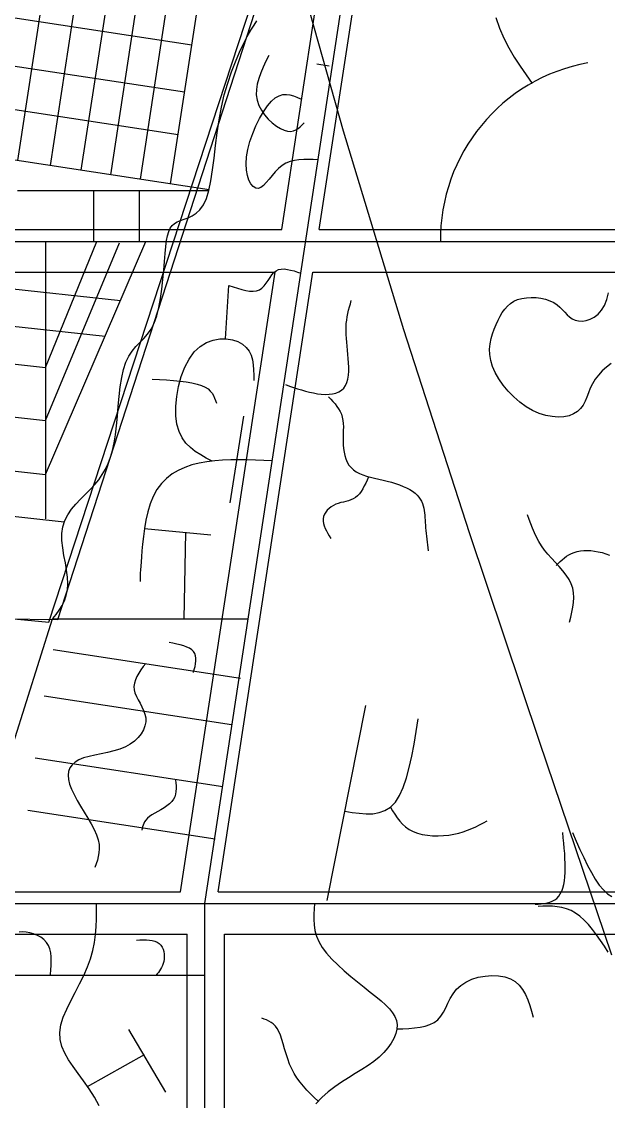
# Model space of a CAD drawing. Extents: x -15732 to 10897, y -24868 to 16165.
# Drawn here: x 6236 to 7978, y -11160 to -7955 of the extents above; entities that cross this region are included whole.
import ezdxf

# ---------------------------------------------------------------- set-up
doc = ezdxf.new("R2010")
doc.units = 0
doc.header["$MEASUREMENT"] = 0
for name, color, linetype in [('HIGHWAY', 7, 'CONTINUOUS'), ('STREETS-SPRAWL', 7, 'CONTINUOUS'), ('STREETS-SPRAWL-12M', 7, 'CONTINUOUS'), ('STREETS-SPRAWL-20M', 7, 'CONTINUOUS'), ('SUBURBS', 7, 'CONTINUOUS')]:
    doc.layers.add(name, color=color, linetype=linetype)

msp = doc.modelspace()

# ---------------------------------------------------------------- linework, layer by layer
at = {"layer": 'HIGHWAY', "color": 250, "linetype": 'CONTINUOUS'}
for p, q in [((7027.9, -7700.8), (7190.6, -8279)), ((7190.6, -8279), (7370.2, -8868.5)), ((7370.2, -8868.5), (7565.2, -9471.6)), ((7565.2, -9471.6), (7773.1, -10090.1)), ((7773.1, -10090.1), (7987.7, -10724.7)), ((7844.1, -10377.3), (7842.5, -10361.5)), ((7845.7, -10393), (7844.1, -10377.3)), ((7871.3, -10361.5), (7882.4, -10386.9)), ((7847.1, -10408.5), (7845.7, -10393)), ((7848.4, -10423.8), (7847.1, -10408.5)), ((7882.4, -10386.9), (7893.5, -10412)), ((7893.5, -10412), (7904.8, -10436.2)), ((7849.3, -10438.7), (7848.4, -10423.8)), ((7849.9, -10453.2), (7849.3, -10438.7)), ((7904.8, -10436.2), (7916.1, -10459.3)), ((7850.1, -10467.2), (7849.9, -10453.2)), ((7849.9, -10480.5), (7850.1, -10467.2)), ((7916.1, -10459.3), (7927.6, -10480.8)), ((7845.6, -10516.2), (7847.6, -10505.1)), ((7847.6, -10505.1), (7849, -10493.2)), ((7849, -10493.2), (7849.9, -10480.5)), ((7927.6, -10480.8), (7939.3, -10500.4)), ((7939.3, -10500.4), (7951.2, -10517.5)), ((7830.6, -10551.1), (7835.4, -10543.9)), ((7835.4, -10543.9), (7839.5, -10535.7)), ((7839.5, -10535.7), (7842.9, -10526.5)), ((7842.9, -10526.5), (7845.6, -10516.2)), ((7951.2, -10517.5), (7963.4, -10532)), ((7963.4, -10532), (7975.9, -10543.3)), ((7975.9, -10543.3), (7988.7, -10552)), ((7760.4, -10574.5), (7769.5, -10573.9)), ((7769.5, -10573.9), (7778.5, -10573.2)), ((7778.5, -10573.2), (7787.4, -10572.1)), ((7787.4, -10572.1), (7795.9, -10570.6)), ((7795.9, -10570.6), (7804, -10568.5)), ((7804, -10568.5), (7811.7, -10565.7)), ((7811.7, -10565.7), (7818.7, -10561.9)), ((7818.7, -10561.9), (7825.1, -10557.1)), ((7825.1, -10557.1), (7830.6, -10551.1)), ((7783.6, -10580.6), (7769.2, -10581.1)), ((7798, -10580.4), (7783.6, -10580.6)), ((7812.3, -10580.7), (7798, -10580.4)), ((7826.5, -10581.9), (7812.3, -10580.7)), ((7840.4, -10584.2), (7826.5, -10581.9)), ((7854.2, -10588), (7840.4, -10584.2)), ((7867.7, -10593.4), (7854.2, -10588)), ((7880.9, -10600.7), (7867.7, -10593.4)), ((7893.8, -10610.3), (7880.9, -10600.7)), ((7906.4, -10621.8), (7893.8, -10610.3)), ((7918.7, -10635), (7906.4, -10621.8)), ((7930.8, -10649.6), (7918.7, -10635)), ((7942.7, -10665.3), (7930.8, -10649.6)), ((7954.5, -10681.9), (7942.7, -10665.3)), ((7966.2, -10699.1), (7954.5, -10681.9)), ((7977.8, -10716.5), (7966.2, -10699.1))]:
    msp.add_line(p, q, dxfattribs=at)
at = {"layer": 'STREETS-SPRAWL', "color": 7, "linetype": 'CONTINUOUS'}
for p, q in [((7008.5, -8571.8), (7384.1, -6116.1)), ((7119.9, -8571.8), (7495.5, -6116.1)), ((5083.8, -8571.8), (7008.5, -8571.8)), ((7119.9, -8571.8), (8053, -8571.8)), ((5069.9, -8698.2), (6989.2, -8698.2)), ((6707.9, -10537.5), (6989.2, -8698.2)), ((6819.3, -10537.5), (7100.6, -8698.2)), ((7100.6, -8698.2), (8053, -8698.2)), ((4867.8, -10537.5), (6707.9, -10537.5)), ((6819.3, -10537.5), (8053, -10537.5)), ((4240, -10663.8), (6728.2, -10663.8)), ((6728.2, -13755.1), (6728.2, -10663.8)), ((6838.3, -10663.8), (8053, -10663.8)), ((6838.3, -11881.9), (6838.3, -10663.8))]:
    msp.add_line(p, q, dxfattribs=at)
at = {"layer": 'STREETS-SPRAWL-12M', "color": 253, "linetype": 'CONTINUOUS'}
for p, q in [((6225.4, -8367.3), (6557.8, -6186)), ((6321.8, -8382), (6628.6, -6368.3)), ((6412.6, -8395.8), (6663.6, -6777.9)), ((6501.4, -8409.4), (6722.8, -6956.4)), ((6589.3, -8422.8), (6787.5, -7121.8)), ((6678.6, -8436.4), (6833.1, -7422.7)), ((6741.4, -8024.7), (5095.2, -7773.9)), ((6720, -8164.7), (5127.2, -7922)), ((7643.7, -7942.4), (7654.8, -7974.2)), ((6917, -7980.3), (6926.5, -7965.2)), ((6926.5, -7965.2), (6934.6, -7952.9)), ((7654.8, -7974.2), (7668, -8004.3)), ((6894.8, -8020.9), (6906.3, -7998.9)), ((6906.3, -7998.9), (6917, -7980.3)), ((7668, -8004.3), (7682.8, -8032.9)), ((6882.8, -8046), (6894.8, -8020.9)), ((7682.8, -8032.9), (7698.9, -8060.3)), ((6859.1, -8104.4), (6870.8, -8073.9)), ((6870.8, -8073.9), (6882.8, -8046)), ((6961.4, -8072.8), (6953.6, -8089.8)), ((6969.7, -8055.7), (6961.4, -8072.8)), ((7698.9, -8060.3), (7716, -8086.8)), ((6848, -8137.2), (6859.1, -8104.4)), ((6946.4, -8106.7), (6940.4, -8123.5)), ((6953.6, -8089.8), (6946.4, -8106.7)), ((7149.2, -8086.9), (7112.2, -8081.2)), ((7716, -8086.8), (7733.8, -8112.7)), ((6700.9, -8290.6), (5538.4, -8113.5)), ((6838, -8172), (6848, -8137.2)), ((6935.9, -8140.1), (6933.3, -8156.4)), ((6940.4, -8123.5), (6935.9, -8140.1)), ((7733.8, -8112.7), (7751.9, -8138.3)), ((6829.4, -8208.5), (6838, -8172)), ((6933.3, -8156.4), (6933, -8172.5)), ((6933, -8172.5), (6935.3, -8188.2)), ((7000.6, -8174.9), (7011.5, -8171.7)), ((7011.5, -8171.7), (7022.3, -8171.1)), ((7022.3, -8171.1), (7032.8, -8172.5)), ((6935.3, -8188.2), (6940.4, -8203.5)), ((6940.4, -8203.5), (6948, -8218.2)), ((6965.9, -8205), (6977.7, -8191.2)), ((6977.7, -8191.2), (6989.3, -8181.2)), ((6989.3, -8181.2), (7000.6, -8174.9)), ((7032.8, -8172.5), (7043.2, -8175.5)), ((7043.2, -8175.5), (7053.5, -8179.6)), ((7053.5, -8179.6), (7063.8, -8184.1)), ((6792.9, -8453.8), (5320.5, -8229.4)), ((6822.4, -8246.3), (6829.4, -8208.5)), ((6942.5, -8242.2), (6954, -8222.3)), ((6948, -8218.2), (6957.6, -8231.9)), ((6954, -8222.3), (6965.9, -8205)), ((6957.6, -8231.9), (6968.5, -8244.5)), ((6816.7, -8284.7), (6822.4, -8246.3)), ((6922.2, -8287.2), (6931.8, -8264.1)), ((6931.8, -8264.1), (6942.5, -8242.2)), ((6968.5, -8244.5), (6980.4, -8255.6)), ((6980.4, -8255.6), (6992.5, -8265)), ((6992.5, -8265), (7004.5, -8272.4)), ((7057, -8272.3), (7063.2, -8267.2)), ((7063.2, -8267.2), (7069, -8261.4)), ((7069, -8261.4), (7074.8, -8255.3)), ((6812, -8322.9), (6816.7, -8284.7)), ((6914.1, -8310.7), (6922.2, -8287.2)), ((7004.5, -8272.4), (7015.8, -8277.5)), ((7015.8, -8277.5), (7025.9, -8280.2)), ((7025.9, -8280.2), (7034.9, -8280.8)), ((7034.9, -8280.8), (7043, -8279.4)), ((7043, -8279.4), (7050.3, -8276.5)), ((7050.3, -8276.5), (7057, -8272.3)), ((6807.6, -8359.9), (6812, -8322.9)), ((6907.9, -8334), (6914.1, -8310.7)), ((6803.2, -8395), (6807.6, -8359.9)), ((6902.7, -8376.9), (6904, -8356.2)), ((6904, -8356.2), (6907.9, -8334)), ((7073.6, -8364.1), (7059.7, -8365)), ((7087.8, -8364), (7073.6, -8364.1)), ((7102.2, -8364.5), (7087.8, -8364)), ((7116.8, -8365.2), (7102.2, -8364.5)), ((6798.3, -8427.2), (6803.2, -8395)), ((6903.6, -8395.4), (6902.7, -8376.9)), ((6906.5, -8411.8), (6903.6, -8395.4)), ((6998.8, -8390.9), (6988.9, -8401.1)), ((7009.5, -8382), (6998.8, -8390.9)), ((7021, -8375.2), (7009.5, -8382)), ((7033.3, -8370.2), (7021, -8375.2)), ((7046.2, -8366.9), (7033.3, -8370.2)), ((7059.7, -8365), (7046.2, -8366.9)), ((6792.4, -8455.8), (6798.3, -8427.2)), ((6911, -8425.5), (6906.5, -8411.8)), ((6916.9, -8436.5), (6911, -8425.5)), ((6970.9, -8422.8), (6962.6, -8432.7)), ((6979.6, -8412), (6970.9, -8422.8)), ((6988.9, -8401.1), (6979.6, -8412)), ((6223.6, -8456.4), (6790.9, -8456.4)), ((6450.2, -8607.1), (6450.2, -8456.4)), ((6586.3, -8607.1), (6586.3, -8456.4)), ((6785.1, -8479.9), (6792.4, -8455.8)), ((6923.7, -8444.4), (6916.9, -8436.5)), ((6931.2, -8448.9), (6923.7, -8444.4)), ((6938.9, -8449.8), (6931.2, -8448.9)), ((6946.7, -8447), (6938.9, -8449.8)), ((6954.5, -8441.1), (6946.7, -8447)), ((6962.6, -8432.7), (6954.5, -8441.1)), ((6776.1, -8498.8), (6785.1, -8479.9)), ((6742.4, -8531.5), (6754.3, -8523.8)), ((6754.3, -8523.8), (6765.7, -8513.2)), ((6765.7, -8513.2), (6776.1, -8498.8)), ((6683.1, -8560.2), (6689.8, -8553.8)), ((6689.8, -8553.8), (6698, -8548.9)), ((6698, -8548.9), (6707.7, -8544.9)), ((6707.7, -8544.9), (6718.6, -8541.2)), ((6718.6, -8541.2), (6730.3, -8537)), ((6730.3, -8537), (6742.4, -8531.5)), ((6669.7, -8590.3), (6673.2, -8578.1)), ((6673.2, -8578.1), (6677.6, -8568.2)), ((6677.6, -8568.2), (6683.1, -8560.2)), ((4885.4, -8603.9), (6529.8, -8782.4)), ((6307.3, -8607.1), (6307.3, -9431.1)), ((6307.3, -8981.3), (6459.2, -8607.1)), ((6307.3, -9299), (6605.1, -8607.5)), ((6307.3, -9139), (6526.4, -8611.3)), ((6664.4, -8622.4), (6666.8, -8604.9)), ((6666.8, -8604.9), (6669.7, -8590.3)), ((6660.3, -8666.7), (6662.3, -8643)), ((6662.3, -8643), (6664.4, -8622.4)), ((6658.1, -8692.8), (6660.3, -8666.7)), ((6655.6, -8720.5), (6658.1, -8692.8)), ((6968.2, -8723), (6973.7, -8714.7)), ((6973.7, -8714.7), (6979.3, -8706.8)), ((6979.3, -8706.8), (6985.2, -8699.9)), ((6985.2, -8699.9), (6991.8, -8694.6)), ((6991.8, -8694.6), (6999.1, -8691.1)), ((6999.1, -8691.1), (7007.2, -8689.3)), ((7007.2, -8689.3), (7015.9, -8689.1)), ((7015.9, -8689.1), (7025.2, -8690.2)), ((7025.2, -8690.2), (7034.9, -8692.2)), ((7034.9, -8692.2), (7044.9, -8695)), ((7044.9, -8695), (7055.1, -8698.3)), ((7055.1, -8698.3), (7065.5, -8701.9)), ((4923.6, -8718.8), (6484.2, -8888.2)), ((6648.6, -8776.8), (6652.5, -8748.8)), ((6652.5, -8748.8), (6655.6, -8720.5)), ((6841.1, -8896.5), (6851.6, -8738)), ((6851.6, -8738), (6864.5, -8742.4)), ((6864.5, -8742.4), (6877.2, -8746.5)), ((6877.2, -8746.5), (6889.6, -8750)), ((6942.2, -8750.7), (6949.8, -8745.7)), ((6949.8, -8745.7), (6956.5, -8739)), ((6956.5, -8739), (6962.6, -8731.3)), ((6962.6, -8731.3), (6968.2, -8723)), ((6643.6, -8803.6), (6648.6, -8776.8)), ((6889.6, -8750), (6901.6, -8752.8)), ((6901.6, -8752.8), (6913, -8754.5)), ((6913, -8754.5), (6923.6, -8754.9)), ((6923.6, -8754.9), (6933.4, -8753.7)), ((6933.4, -8753.7), (6942.2, -8750.7)), ((7697.3, -8785.1), (7708.6, -8780)), ((7708.6, -8780), (7721.2, -8776.4)), ((7721.2, -8776.4), (7734.8, -8774.3)), ((7734.8, -8774.3), (7749.1, -8773.5)), ((7749.1, -8773.5), (7763.6, -8774.2)), ((7763.6, -8774.2), (7777.9, -8776.1)), ((7777.9, -8776.1), (7791.7, -8779.2)), ((7791.7, -8779.2), (7804.5, -8783.6)), ((7966.3, -8797.4), (7973.2, -8780.1)), ((7973.2, -8780.1), (7978.5, -8760.1)), ((6637.4, -8828.2), (6643.6, -8803.6)), ((7204.8, -8821), (7207.1, -8811.3)), ((7207.1, -8811.3), (7209.5, -8801.6)), ((7209.5, -8801.6), (7212.1, -8792.1)), ((7212.1, -8792.1), (7214.7, -8782.6)), ((7663.1, -8818.5), (7670.3, -8808.4)), ((7670.3, -8808.4), (7678.3, -8799.4)), ((7678.3, -8799.4), (7687.2, -8791.6)), ((7687.2, -8791.6), (7697.3, -8785.1)), ((7804.5, -8783.6), (7815.9, -8789)), ((7815.9, -8789), (7825.8, -8795.5)), ((7825.8, -8795.5), (7834.3, -8802.6)), ((7834.3, -8802.6), (7841.9, -8810.2)), ((7841.9, -8810.2), (7848.9, -8817.7)), ((7947.4, -8823.3), (7957.6, -8811.8)), ((7957.6, -8811.8), (7966.3, -8797.4)), ((6629.8, -8849.8), (6637.4, -8828.2)), ((7200.2, -8851.2), (7201.3, -8841)), ((7201.3, -8841), (7202.9, -8830.9)), ((7202.9, -8830.9), (7204.8, -8821)), ((7644.7, -8854), (7650.5, -8841.4)), ((7650.5, -8841.4), (7656.6, -8829.5)), ((7656.6, -8829.5), (7663.1, -8818.5)), ((7848.9, -8817.7), (7855.8, -8824.9)), ((7855.8, -8824.9), (7862.9, -8831.4)), ((7862.9, -8831.4), (7870.7, -8836.9)), ((7870.7, -8836.9), (7879.5, -8841)), ((7879.5, -8841), (7889.6, -8843.3)), ((7889.6, -8843.3), (7900.8, -8843.8)), ((7900.8, -8843.8), (7912.5, -8842.2)), ((7912.5, -8842.2), (7924.5, -8838.3)), ((7924.5, -8838.3), (7936.3, -8832.1)), ((7936.3, -8832.1), (7947.4, -8823.3)), ((6610, -8882.7), (6620.5, -8867.8)), ((6620.5, -8867.8), (6629.8, -8849.8)), ((7199.4, -8872.5), (7199.5, -8861.7)), ((7199.7, -8883.6), (7199.4, -8872.5)), ((7199.5, -8861.7), (7200.2, -8851.2)), ((7634.2, -8881.2), (7639.2, -8867.3)), ((7639.2, -8867.3), (7644.7, -8854)), ((5592.4, -8903.7), (6307.3, -8981.3)), ((6575.5, -8919.6), (6587.1, -8907.7)), ((6587.1, -8907.7), (6598.8, -8895.7)), ((6598.8, -8895.7), (6610, -8882.7)), ((6766.1, -8919.4), (6784.9, -8907.8)), ((6784.9, -8907.8), (6804.6, -8900.4)), ((6804.6, -8900.4), (6824.4, -8896.8)), ((6824.4, -8896.8), (6843.7, -8896.6)), ((6843.7, -8896.6), (6862, -8899.4)), ((6862, -8899.4), (6878.4, -8904.8)), ((6878.4, -8904.8), (6892.3, -8912.4)), ((7200.5, -8895), (7199.7, -8883.6)), ((7201.5, -8906.5), (7200.5, -8895)), ((7202.6, -8918.4), (7201.5, -8906.5)), ((7627.1, -8910.9), (7630, -8895.7)), ((7630, -8895.7), (7634.2, -8881.2)), ((6554.4, -8947.5), (6564.5, -8932.6)), ((6564.5, -8932.6), (6575.5, -8919.6)), ((6733.6, -8956.3), (6748.8, -8935.5)), ((6748.8, -8935.5), (6766.1, -8919.4)), ((6892.3, -8912.4), (6903.3, -8921.8)), ((6903.3, -8921.8), (6911.6, -8932.9)), ((6911.6, -8932.9), (6917.5, -8945.3)), ((7203.9, -8930.4), (7202.6, -8918.4)), ((7205, -8942.7), (7203.9, -8930.4)), ((7625.7, -8926.7), (7627.1, -8910.9)), ((7626.2, -8943.2), (7625.7, -8926.7)), ((6538.9, -8987), (6545.8, -8965.4)), ((6545.8, -8965.4), (6554.4, -8947.5)), ((6720.7, -8980.9), (6733.6, -8956.3)), ((6917.5, -8945.3), (6921.5, -8958.8)), ((6921.5, -8958.8), (6923.9, -8973.3)), ((6923.9, -8973.3), (6925.1, -8988.4)), ((7206.1, -8955.1), (7205, -8942.7)), ((7206.9, -8967.8), (7206.1, -8955.1)), ((7207.3, -8980.3), (7206.9, -8967.8)), ((7628.9, -8960.4), (7626.2, -8943.2)), ((7634.3, -8978.2), (7628.9, -8960.4)), ((7986.1, -8969.6), (7972.6, -8980.3)), ((5051.9, -9002.7), (6307.3, -9139)), ((6533.5, -9011.7), (6538.9, -8987)), ((6710.1, -9008.4), (6720.7, -8980.9)), ((6925.1, -8988.4), (6925.6, -9004)), ((6925.6, -9004), (6925.6, -9019.9)), ((7204.7, -9015.7), (7206.4, -9004.6)), ((7206.4, -9004.6), (7207.2, -8992.7)), ((7207.2, -8992.7), (7207.3, -8980.3)), ((7642.4, -8996.7), (7634.3, -8978.2)), ((7653.2, -9015.4), (7642.4, -8996.7)), ((7948.5, -9003.8), (7938.7, -9016.5)), ((7959.9, -8991.8), (7948.5, -9003.8)), ((7972.6, -8980.3), (7959.9, -8991.8)), ((6529.3, -9038.8), (6533.5, -9011.7)), ((6623.7, -9015.8), (6645.2, -9017.2)), ((6645.2, -9017.2), (6666.3, -9018.6)), ((6666.3, -9018.6), (6686.9, -9020.2)), ((6686.9, -9020.2), (6706.6, -9022.2)), ((6696.7, -9067.4), (6702.1, -9037.6)), ((6702.1, -9037.6), (6710.1, -9008.4)), ((6706.6, -9022.2), (6725, -9024.5)), ((6725, -9024.5), (6742, -9027.3)), ((6742, -9027.3), (6757.2, -9030.7)), ((6757.2, -9030.7), (6770.2, -9034.8)), ((6770.2, -9034.8), (6781, -9039.7)), ((7019.8, -9032.3), (7031.6, -9036.5)), ((7031.6, -9036.5), (7043.4, -9040.6)), ((7192.9, -9042.9), (7198.1, -9035.2)), ((7198.1, -9035.2), (7202, -9026)), ((7202, -9026), (7204.7, -9015.7)), ((7666.2, -9033.9), (7653.2, -9015.4)), ((7681.1, -9051.8), (7666.2, -9033.9)), ((7930.8, -9029.7), (7924.5, -9043.1)), ((7938.7, -9016.5), (7930.8, -9029.7)), ((6523.2, -9096.7), (6526, -9067.4)), ((6526, -9067.4), (6529.3, -9038.8)), ((6694.1, -9096.7), (6696.7, -9067.4)), ((6781, -9039.7), (6789.7, -9045.2)), ((6789.7, -9045.2), (6796.5, -9051.3)), ((6796.5, -9051.3), (6801.9, -9057.9)), ((6801.9, -9057.9), (6806.1, -9064.9)), ((6806.1, -9064.9), (6809.3, -9072.2)), ((7043.4, -9040.6), (7055.2, -9044.5)), ((7055.2, -9044.5), (7067, -9048.2)), ((7067, -9048.2), (7078.8, -9051.6)), ((7078.8, -9051.6), (7090.6, -9054.6)), ((7090.6, -9054.6), (7102.4, -9057.2)), ((7102.4, -9057.2), (7114.2, -9059.2)), ((7114.2, -9059.2), (7126, -9060.6)), ((7126, -9060.6), (7137.6, -9061.2)), ((7137.6, -9061.2), (7148.8, -9061)), ((7147.7, -9068.8), (7154.2, -9075.7)), ((7148.8, -9061), (7159.5, -9059.8)), ((7159.5, -9059.8), (7169.4, -9057.5)), ((7169.4, -9057.5), (7178.4, -9054)), ((7178.4, -9054), (7186.3, -9049.2)), ((7186.3, -9049.2), (7192.9, -9042.9)), ((7697.7, -9068.7), (7681.1, -9051.8)), ((7715.4, -9084.2), (7697.7, -9068.7)), ((7914.1, -9069.4), (7908.9, -9081.8)), ((7919.1, -9056.4), (7914.1, -9069.4)), ((7924.5, -9043.1), (7919.1, -9056.4)), ((6520.6, -9126), (6523.2, -9096.7)), ((6694.3, -9124.5), (6694.1, -9096.7)), ((6809.3, -9072.2), (6812, -9079.7)), ((6812, -9079.7), (6814.4, -9087.3)), ((7154.2, -9075.7), (7160.5, -9082.6)), ((7160.5, -9082.6), (7166.6, -9089.7)), ((7166.6, -9089.7), (7172.2, -9096.9)), ((7172.2, -9096.9), (7177.4, -9104.5)), ((7734.1, -9097.8), (7715.4, -9084.2)), ((7753.3, -9109.1), (7734.1, -9097.8)), ((7903, -9093.2), (7895.7, -9103.5)), ((7908.9, -9081.8), (7903, -9093.2)), ((6517.8, -9154.3), (6520.6, -9126)), ((6697.5, -9149.7), (6694.3, -9124.5)), ((6895, -9125.9), (6854.1, -9383.6)), ((7177.4, -9104.5), (7181.8, -9112.3)), ((7181.8, -9112.3), (7185.5, -9120.5)), ((7185.5, -9120.5), (7188.3, -9129.2)), ((7188.3, -9129.2), (7190.1, -9138.4)), ((7772.7, -9117.8), (7753.3, -9109.1)), ((7792, -9123.8), (7772.7, -9117.8)), ((7810.8, -9127.4), (7792, -9123.8)), ((7828.9, -9128.7), (7810.8, -9127.4)), ((7845.8, -9127.6), (7828.9, -9128.7)), ((7861.3, -9124.5), (7845.8, -9127.6)), ((7874.9, -9119.3), (7861.3, -9124.5)), ((7886.5, -9112.3), (7874.9, -9119.3)), ((7895.7, -9103.5), (7886.5, -9112.3)), ((6514.6, -9181), (6517.8, -9154.3)), ((6703.8, -9171.5), (6697.5, -9149.7)), ((7190.1, -9138.4), (7191.1, -9148.1)), ((7191.1, -9148.1), (7191.4, -9158.1)), ((7191.4, -9158.1), (7191.3, -9168.4)), ((6510.7, -9205.4), (6514.6, -9181)), ((6712.7, -9190.1), (6703.8, -9171.5)), ((6724, -9205.8), (6712.7, -9190.1)), ((7190.7, -9189.8), (7190.6, -9200.6)), ((7191, -9179), (7190.7, -9189.8)), ((7191.3, -9168.4), (7191, -9179)), ((5558.3, -9217.7), (6307.3, -9299)), ((6500, -9247.7), (6505.8, -9227.5)), ((6505.8, -9227.5), (6510.7, -9205.4)), ((6737.2, -9219.3), (6724, -9205.8)), ((6751.9, -9230.9), (6737.2, -9219.3)), ((7190.6, -9200.6), (7190.9, -9211.5)), ((7190.9, -9211.5), (7191.8, -9222.3)), ((7191.8, -9222.3), (7193.3, -9232.9)), ((6493.1, -9266.3), (6500, -9247.7)), ((6767.9, -9241.2), (6751.9, -9230.9)), ((6786.3, -9261.4), (6763.8, -9265.5)), ((6784.5, -9250.5), (6767.9, -9241.2)), ((6801.6, -9259.4), (6784.5, -9250.5)), ((6809.4, -9258.5), (6786.3, -9261.4)), ((6833, -9256.6), (6809.4, -9258.5)), ((6857, -9255.7), (6833, -9256.6)), ((6881.3, -9255.4), (6857, -9255.7)), ((6905.8, -9255.8), (6881.3, -9255.4)), ((6930.6, -9256.6), (6905.8, -9255.8)), ((6955.5, -9257.7), (6930.6, -9256.6)), ((6980.4, -9258.9), (6955.5, -9257.7)), ((7193.3, -9232.9), (7195.7, -9243.2)), ((7195.7, -9243.2), (7198.9, -9253.1)), ((7198.9, -9253.1), (7202.9, -9262.4)), ((6475.8, -9299.4), (6485, -9283.4)), ((6485, -9283.4), (6493.1, -9266.3)), ((6701.3, -9286.8), (6682.9, -9297.5)), ((6721.1, -9278), (6701.3, -9286.8)), ((6741.9, -9270.9), (6721.1, -9278)), ((6763.8, -9265.5), (6741.9, -9270.9)), ((7202.9, -9262.4), (7208, -9271)), ((7208, -9271), (7214.1, -9278.8)), ((7214.1, -9278.8), (7221.3, -9285.6)), ((7221.3, -9285.6), (7229.7, -9291.3)), ((7229.7, -9291.3), (7239.1, -9296.2)), ((6453.2, -9329.1), (6465.2, -9314.6)), ((6465.2, -9314.6), (6475.8, -9299.4)), ((6651.1, -9325.8), (6638.1, -9343.6)), ((6666.2, -9310.5), (6651.1, -9325.8)), ((6682.9, -9297.5), (6666.2, -9310.5)), ((7239.1, -9296.2), (7249.4, -9300.3)), ((7249.4, -9300.3), (7260.5, -9303.8)), ((7258, -9324.5), (7253.6, -9333.1)), ((7262.3, -9315.5), (7258, -9324.5)), ((7260.5, -9303.8), (7272.1, -9306.9)), ((7266.5, -9306.4), (7262.3, -9315.5)), ((7272.1, -9306.9), (7284.2, -9309.8)), ((7284.2, -9309.8), (7296.6, -9312.6)), ((7296.6, -9312.6), (7309.1, -9315.5)), ((7309.1, -9315.5), (7321.7, -9318.7)), ((7321.7, -9318.7), (7334.1, -9322.2)), ((7334.1, -9322.2), (7346.2, -9325.9)), ((7346.2, -9325.9), (7357.8, -9330)), ((6411.3, -9372), (6425.7, -9357.6)), ((6425.7, -9357.6), (6439.9, -9343.4)), ((6439.9, -9343.4), (6453.2, -9329.1)), ((6638.1, -9343.6), (6627.2, -9364.1)), ((7239, -9356), (7233.4, -9362.2)), ((7244.2, -9349.1), (7239, -9356)), ((7249, -9341.4), (7244.2, -9349.1)), ((7253.6, -9333.1), (7249, -9341.4)), ((7357.8, -9330), (7368.8, -9334.3)), ((7368.8, -9334.3), (7379.2, -9338.9)), ((7379.2, -9338.9), (7388.6, -9343.8)), ((7388.6, -9343.8), (7396.9, -9349)), ((7396.9, -9349), (7404.2, -9354.5)), ((7404.2, -9354.5), (7410.3, -9360.2)), ((6384.4, -9402.1), (6397.3, -9386.8)), ((6397.3, -9386.8), (6411.3, -9372)), ((6618.3, -9386.6), (6611.1, -9410.4)), ((6627.2, -9364.1), (6618.3, -9386.6)), ((7169, -9387.6), (7162, -9391)), ((7176.4, -9384.9), (7169, -9387.6)), ((7183.9, -9382.7), (7176.4, -9384.9)), ((7191.6, -9380.8), (7183.9, -9382.7)), ((7199.2, -9379), (7191.6, -9380.8)), ((7206.7, -9376.9), (7199.2, -9379)), ((7213.9, -9374.4), (7206.7, -9376.9)), ((7220.9, -9371.3), (7213.9, -9374.4)), ((7227.4, -9367.3), (7220.9, -9371.3)), ((7233.4, -9362.2), (7227.4, -9367.3)), ((7410.3, -9360.2), (7415.5, -9366.2)), ((7415.5, -9366.2), (7419.7, -9372.4)), ((7419.7, -9372.4), (7423.2, -9378.7)), ((7423.2, -9378.7), (7426, -9385.3)), ((7426, -9385.3), (7428.2, -9391.9)), ((5935.3, -9393), (6362.7, -9439.4)), ((6364.3, -9435.6), (6373.2, -9418.4)), ((6373.2, -9418.4), (6384.4, -9402.1)), ((6611.1, -9410.4), (6605.5, -9435)), ((7135.5, -9417), (7132.9, -9423.5)), ((7139.2, -9410.8), (7135.5, -9417)), ((7143.8, -9405.1), (7139.2, -9410.8)), ((7149.2, -9399.8), (7143.8, -9405.1)), ((7155.3, -9395.1), (7149.2, -9399.8)), ((7162, -9391), (7155.3, -9395.1)), ((7428.2, -9391.9), (7429.9, -9398.7)), ((7429.9, -9398.7), (7431.3, -9405.7)), ((7431.3, -9405.7), (7432.3, -9412.7)), ((7432.3, -9412.7), (7433.1, -9419.8)), ((7433.1, -9419.8), (7433.7, -9427)), ((7742.9, -9432.4), (7738.2, -9419.2)), ((6355.8, -9474.2), (6358.4, -9454.2)), ((6358.4, -9454.2), (6364.3, -9435.6)), ((6605.5, -9435), (6601.1, -9459.4)), ((7131.5, -9430.2), (7131.4, -9437.2)), ((7131.4, -9437.2), (7132.4, -9444.3)), ((7132.9, -9423.5), (7131.5, -9430.2)), ((7132.4, -9444.3), (7134.4, -9451.5)), ((7134.4, -9451.5), (7137.3, -9458.9)), ((7433.7, -9427), (7434.2, -9434.4)), ((7434.2, -9434.4), (7434.6, -9442)), ((7434.6, -9442), (7435, -9449.7)), ((7435, -9449.7), (7435.5, -9457.6)), ((7747.7, -9445.6), (7742.9, -9432.4)), ((7752.8, -9458.8), (7747.7, -9445.6)), ((6356.1, -9495.4), (6355.8, -9474.2)), ((6597.8, -9483.2), (6595.3, -9505.5)), ((6601.1, -9459.4), (6597.8, -9483.2)), ((6601, -9459.7), (6798, -9478.1)), ((6718.9, -9727.3), (6723.9, -9471.2)), ((7137.3, -9458.9), (7140.9, -9466.4)), ((7140.9, -9466.4), (7144.9, -9473.9)), ((7144.9, -9473.9), (7149.3, -9481.5)), ((7149.3, -9481.5), (7153.8, -9489.1)), ((7435.5, -9457.6), (7436.2, -9465.7)), ((7436.2, -9465.7), (7436.9, -9474)), ((7436.9, -9474), (7437.8, -9482.4)), ((7437.8, -9482.4), (7438.8, -9490.9)), ((7758.3, -9471.9), (7752.8, -9458.8)), ((7764.5, -9484.9), (7758.3, -9471.9)), ((7771.5, -9497.8), (7764.5, -9484.9)), ((6358.4, -9517.2), (6356.1, -9495.4)), ((6362, -9539.4), (6358.4, -9517.2)), ((6595.3, -9505.5), (6593.4, -9525.7)), ((7438.8, -9490.9), (7439.8, -9499.5)), ((7439.8, -9499.5), (7440.9, -9508.2)), ((7440.9, -9508.2), (7442, -9516.9)), ((7442, -9516.9), (7443.1, -9525.6)), ((7779.5, -9510.6), (7771.5, -9497.8)), ((7788.5, -9523.2), (7779.5, -9510.6)), ((6366.1, -9561.5), (6362, -9539.4)), ((6591.9, -9543.2), (6590.7, -9558.2)), ((6593.4, -9525.7), (6591.9, -9543.2)), ((7798.7, -9535.6), (7788.5, -9523.2)), ((7809.7, -9547.9), (7798.7, -9535.6)), ((7821.1, -9560.2), (7809.7, -9547.9)), ((7841.1, -9552), (7847.4, -9546.8)), ((7847.4, -9546.8), (7854, -9541.9)), ((7854, -9541.9), (7861.1, -9537.5)), ((7861.1, -9537.5), (7868.6, -9533.7)), ((7868.6, -9533.7), (7876.8, -9530.5)), ((7876.8, -9530.5), (7885.6, -9527.9)), ((7885.6, -9527.9), (7895, -9526.1)), ((7895, -9526.1), (7905, -9525.1)), ((7905, -9525.1), (7915.3, -9524.7)), ((7915.3, -9524.7), (7926, -9525.1)), ((7926, -9525.1), (7937, -9526.3)), ((7937, -9526.3), (7948.1, -9528.2)), ((7948.1, -9528.2), (7959.3, -9530.8)), ((7959.3, -9530.8), (7970.5, -9534.2)), ((7970.5, -9534.2), (7981.7, -9538.1)), ((6370, -9583.2), (6366.1, -9561.5)), ((6589.1, -9582.3), (6588.6, -9592)), ((6589.8, -9571.2), (6589.1, -9582.3)), ((6590.7, -9558.2), (6589.8, -9571.2)), ((7832.4, -9572.5), (7821.1, -9560.2)), ((7823.4, -9568.8), (7829.2, -9563.1)), ((7829.2, -9563.1), (7835.1, -9557.4)), ((7843.2, -9584.9), (7832.4, -9572.5)), ((7835.1, -9557.4), (7841.1, -9552)), ((6372.8, -9604), (6370, -9583.2)), ((6373.9, -9623.6), (6372.8, -9604)), ((6588, -9608.7), (6587.8, -9616.3)), ((6588.3, -9600.7), (6588, -9608.7)), ((6588.6, -9592), (6588.3, -9600.7)), ((7853, -9597.5), (7843.2, -9584.9)), ((7861.4, -9610.3), (7853, -9597.5)), ((7868, -9623.3), (7861.4, -9610.3)), ((6369, -9658.2), (6372.6, -9641.6)), ((6372.6, -9641.6), (6373.9, -9623.6)), ((7872.3, -9636.7), (7868, -9623.3)), ((7874.7, -9650.5), (7872.3, -9636.7)), ((6356.3, -9687.9), (6363.5, -9673.6)), ((6363.5, -9673.6), (6369, -9658.2)), ((7872.5, -9693.1), (7874.5, -9678.7)), ((7874.5, -9678.7), (7875.3, -9664.5)), ((7875.3, -9664.5), (7874.7, -9650.5)), ((6338.6, -9714.2), (6347.9, -9701.4)), ((6347.9, -9701.4), (6356.3, -9687.9)), ((7866.3, -9722.3), (7869.7, -9707.6)), ((7869.7, -9707.6), (7872.5, -9693.1)), ((6328.2, -9727.2), (6328.6, -9726.7)), ((6328.6, -9726.7), (6338.6, -9714.2)), ((7862.6, -9736.9), (7866.3, -9722.3)), ((6685.6, -9799.7), (6674.3, -9797.4)), ((6696.7, -9802.2), (6685.6, -9799.7)), ((6707.4, -9804.8), (6696.7, -9802.2)), ((6717.4, -9807.7), (6707.4, -9804.8)), ((6886.4, -9904.1), (6329.8, -9819.3)), ((6726.6, -9811.1), (6717.4, -9807.7)), ((6734.7, -9814.9), (6726.6, -9811.1)), ((6741.6, -9819.4), (6734.7, -9814.9)), ((6746.9, -9824.6), (6741.6, -9819.4)), ((6750.6, -9830.6), (6746.9, -9824.6)), ((6752.8, -9837.3), (6750.6, -9830.6)), ((6753.8, -9844.6), (6752.8, -9837.3)), ((6597.4, -9869.4), (6590.5, -9879.1)), ((6604.6, -9859.7), (6597.4, -9869.4)), ((6749, -9878.1), (6751, -9869.3)), ((6751, -9869.3), (6752.6, -9860.7)), ((6752.6, -9860.7), (6753.6, -9852.5)), ((6753.6, -9852.5), (6753.8, -9844.6)), ((6578.7, -9898.6), (6574.2, -9908.4)), ((6584.2, -9888.9), (6578.7, -9898.6)), ((6590.5, -9879.1), (6584.2, -9888.9)), ((6746.7, -9886.9), (6749, -9878.1)), ((6571.2, -9918.1), (6569.7, -9927.9)), ((6569.7, -9927.9), (6570.2, -9937.8)), ((6574.2, -9908.4), (6571.2, -9918.1)), ((6859.8, -10041.7), (6303.2, -9956.9)), ((6570.2, -9937.8), (6572.7, -9947.6)), ((6572.7, -9947.6), (6576.9, -9957.6)), ((6576.9, -9957.6), (6582.1, -9967.7)), ((6582.1, -9967.7), (6587.8, -9977.9)), ((6587.8, -9977.9), (6593.5, -9988.4)), ((6593.5, -9988.4), (6598.6, -9999.2)), ((6598.6, -9999.2), (6602.4, -10010.3)), ((7143.2, -10563.2), (7258.4, -9985.2)), ((6602.4, -10010.3), (6604.6, -10021.7)), ((6604.6, -10021.7), (6604.6, -10033.5)), ((7407.4, -10061.9), (7413.4, -10024.2)), ((6597.9, -10057.4), (6591.2, -10069)), ((6602.3, -10045.5), (6597.9, -10057.4)), ((6604.6, -10033.5), (6602.3, -10045.5)), ((7401.3, -10099), (7407.4, -10061.9)), ((6571.8, -10090.4), (6559, -10099.6)), ((6582.5, -10080.1), (6571.8, -10090.4)), ((6591.2, -10069), (6582.5, -10080.1)), ((6491.3, -10123.8), (6472.4, -10127.9)), ((6509.9, -10119.3), (6491.3, -10123.8)), ((6527.8, -10114), (6509.9, -10119.3)), ((6544.3, -10107.5), (6527.8, -10114)), ((6559, -10099.6), (6544.3, -10107.5)), ((7394.6, -10134.8), (7401.3, -10099)), ((6833.2, -10225.9), (6276.6, -10141.1)), ((6394.9, -10152.7), (6386.1, -10160.7)), ((6406.4, -10146), (6394.9, -10152.7)), ((6420.4, -10140.4), (6406.4, -10146)), ((6436.4, -10135.8), (6420.4, -10140.4)), ((6454, -10131.7), (6436.4, -10135.8)), ((6472.4, -10127.9), (6454, -10131.7)), ((7387.2, -10168.6), (7394.6, -10134.8)), ((6375.9, -10180.2), (6374.4, -10191.7)), ((6379.7, -10169.8), (6375.9, -10180.2)), ((6386.1, -10160.7), (6379.7, -10169.8)), ((7378.9, -10199.8), (7387.2, -10168.6)), ((6374.4, -10191.7), (6375.4, -10204.4)), ((6375.4, -10204.4), (6378.6, -10218.3)), ((6378.6, -10218.3), (6384.2, -10233.3)), ((6693.4, -10205.9), (6694.2, -10214.5)), ((6694.2, -10214.5), (6694.8, -10223)), ((6694.8, -10223), (6694.9, -10231.4)), ((7369.3, -10227.9), (7378.9, -10199.8)), ((6384.2, -10233.3), (6391.9, -10249.3)), ((6391.9, -10249.3), (6401.2, -10266.2)), ((6690.9, -10255.5), (6687.3, -10262.9)), ((6693.2, -10247.7), (6690.9, -10255.5)), ((6694.5, -10239.7), (6693.2, -10247.7)), ((6694.9, -10231.4), (6694.5, -10239.7)), ((7345.7, -10271.6), (7358.4, -10252)), ((7358.4, -10252), (7369.3, -10227.9)), ((6401.2, -10266.2), (6411.5, -10283.6)), ((6411.5, -10283.6), (6422.4, -10301.2)), ((6667.8, -10282.6), (6659.1, -10288.5)), ((6675.7, -10276.4), (6667.8, -10282.6)), ((6682.3, -10269.9), (6675.7, -10276.4)), ((6687.3, -10262.9), (6682.3, -10269.9)), ((7315, -10296.4), (7331.2, -10286.3)), ((7331, -10286.4), (7337.5, -10297.1)), ((7331.2, -10286.3), (7345.7, -10271.6)), ((6811, -10381.2), (6254.4, -10296.4)), ((6422.4, -10301.2), (6433.1, -10318.8)), ((6433.1, -10318.8), (6443.2, -10336.1)), ((6609.7, -10319.6), (6605.1, -10324.6)), ((6615.7, -10314.6), (6609.7, -10319.6)), ((6623, -10309.6), (6615.7, -10314.6)), ((6631.4, -10304.6), (6623, -10309.6)), ((6640.5, -10299.4), (6631.4, -10304.6)), ((6649.8, -10294), (6640.5, -10299.4)), ((6659.1, -10288.5), (6649.8, -10294)), ((7196, -10298.6), (7217.2, -10302)), ((7217.2, -10302), (7238.2, -10304.7)), ((7238.2, -10304.7), (7258.7, -10306.2)), ((7258.7, -10306.2), (7278.5, -10305.8)), ((7278.5, -10305.8), (7297.4, -10302.7)), ((7297.4, -10302.7), (7315, -10296.4)), ((7337.5, -10297.1), (7344.1, -10307.7)), ((7344.1, -10307.7), (7351.2, -10317.9)), ((7351.2, -10317.9), (7358.7, -10327.6)), ((6443.2, -10336.1), (6451.9, -10352.8)), ((6594.4, -10349.6), (6593.5, -10354.6)), ((6595.4, -10344.6), (6594.4, -10349.6)), ((6596.8, -10339.6), (6595.4, -10344.6)), ((6598.8, -10334.6), (6596.8, -10339.6)), ((6601.5, -10329.6), (6598.8, -10334.6)), ((6605.1, -10324.6), (6601.5, -10329.6)), ((7358.7, -10327.6), (7367, -10336.7)), ((7367, -10336.7), (7376.3, -10345)), ((7376.3, -10345), (7386.6, -10352.3)), ((7560.1, -10355.1), (7572.4, -10350.1)), ((7572.4, -10350.1), (7584.3, -10344.6)), ((7584.3, -10344.6), (7595.8, -10338.8)), ((7595.8, -10338.8), (7607.1, -10332.8)), ((7607.1, -10332.8), (7618.3, -10326.7)), ((6451.9, -10352.8), (6458.9, -10368.6)), ((6458.9, -10368.6), (6463.6, -10383.3)), ((6463.6, -10383.3), (6466.1, -10397)), ((7386.6, -10352.3), (7398.3, -10358.5)), ((7398.3, -10358.5), (7411.4, -10363.5)), ((7411.4, -10363.5), (7425.6, -10367.2)), ((7425.6, -10367.2), (7440.7, -10369.7)), ((7440.7, -10369.7), (7456.5, -10371.1)), ((7456.5, -10371.1), (7472.5, -10371.5)), ((7472.5, -10371.5), (7488.5, -10370.9)), ((7488.5, -10370.9), (7504.2, -10369.3)), ((7504.2, -10369.3), (7519.4, -10366.9)), ((7519.4, -10366.9), (7533.7, -10363.6)), ((7533.7, -10363.6), (7547.2, -10359.7)), ((7547.2, -10359.7), (7560.1, -10355.1)), ((6466.8, -10409.7), (6466, -10421.8)), ((6466.1, -10397), (6466.8, -10409.7)), ((6461.1, -10444.2), (6457.5, -10454.9)), ((6464, -10433.2), (6461.1, -10444.2)), ((6466, -10421.8), (6464, -10433.2)), ((6457.5, -10454.9), (6453.7, -10465.5)), ((6458.6, -10595.2), (6458.7, -10572.2)), ((7106, -10572.2), (7104.6, -10588)), ((6458.3, -10618.2), (6458.6, -10595.2)), ((7103.7, -10604), (7103.5, -10620)), ((7104.6, -10588), (7103.7, -10604)), ((6457.3, -10641.4), (6458.3, -10618.2)), ((7103.5, -10620), (7104.6, -10636.1)), ((7104.6, -10636.1), (7107.2, -10652.4)), ((6238.7, -10656.5), (6228.9, -10657.1)), ((6249.4, -10657.3), (6238.7, -10656.5)), ((6260.6, -10659.3), (6249.4, -10657.3)), ((6271.9, -10662.5), (6260.6, -10659.3)), ((6283, -10667), (6271.9, -10662.5)), ((6293.3, -10672.7), (6283, -10667)), ((6452.2, -10688.3), (6455.4, -10664.7)), ((6455.4, -10664.7), (6457.3, -10641.4)), ((7107.2, -10652.4), (7111.9, -10668.9)), ((7111.9, -10668.9), (7118.9, -10685.6)), ((6302.5, -10679.6), (6293.3, -10672.7)), ((6310.1, -10687.8), (6302.5, -10679.6)), ((6315.9, -10697), (6310.1, -10687.8)), ((6320, -10707.4), (6315.9, -10697)), ((6447.5, -10712.1), (6452.2, -10688.3)), ((6577.5, -10680.8), (6587.4, -10680.5)), ((6587.4, -10680.5), (6597.1, -10680.4)), ((6597.1, -10680.4), (6606.6, -10680.6)), ((6606.6, -10680.6), (6615.7, -10681.2)), ((6615.7, -10681.2), (6624.2, -10682.4)), ((6624.2, -10682.4), (6632, -10684.3)), ((6632, -10684.3), (6639, -10687.1)), ((6639, -10687.1), (6644.9, -10690.9)), ((6644.9, -10690.9), (6649.8, -10695.8)), ((6649.8, -10695.8), (6653.7, -10701.6)), ((6653.7, -10701.6), (6656.5, -10708.1)), ((7118.9, -10685.6), (7128.8, -10702.6)), ((7128.8, -10702.6), (7141.7, -10719.9)), ((6322.6, -10718.6), (6320, -10707.4)), ((6324, -10730.6), (6322.6, -10718.6)), ((6324.4, -10743.1), (6324, -10730.6)), ((6432.2, -10760.8), (6441, -10736.3)), ((6441, -10736.3), (6447.5, -10712.1)), ((6656.5, -10708.1), (6658.5, -10715.2)), ((6658.5, -10715.2), (6659.6, -10722.6)), ((6659.9, -10730), (6659.4, -10737.3)), ((6659.6, -10722.6), (6659.9, -10730)), ((7141.7, -10719.9), (7157.2, -10737.4)), ((6323.3, -10769.5), (6324.1, -10756.1)), ((6324.1, -10756.1), (6324.4, -10743.1)), ((6421.2, -10785.7), (6432.2, -10760.8)), ((6648.9, -10767.2), (6645.7, -10772)), ((6651.9, -10762), (6648.9, -10767.2)), ((6654.5, -10756.5), (6651.9, -10762)), ((6656.7, -10750.6), (6654.5, -10756.5)), ((6658.4, -10744.2), (6656.7, -10750.6)), ((6659.4, -10737.3), (6658.4, -10744.2)), ((7157.2, -10737.4), (7174.7, -10754.9)), ((7174.7, -10754.9), (7193.6, -10772.1)), ((6167.1, -10785.4), (6780.5, -10785.4)), ((6322.2, -10782.9), (6323.3, -10769.5)), ((6408.6, -10810.9), (6421.2, -10785.7)), ((6638.5, -10781.2), (6634.8, -10785.6)), ((6642.2, -10776.7), (6638.5, -10781.2)), ((6645.7, -10772), (6642.2, -10776.7)), ((7193.6, -10772.1), (7213.3, -10788.9)), ((7213.3, -10788.9), (7233.2, -10805.2)), ((7555.1, -10805.4), (7572.7, -10797.4)), ((7572.7, -10797.4), (7591.9, -10791.5)), ((7591.9, -10791.5), (7612, -10787.7)), ((7612, -10787.7), (7632.3, -10786.1)), ((7632.3, -10786.1), (7652.1, -10786.9)), ((7652.1, -10786.9), (7670.7, -10790.1)), ((7670.7, -10790.1), (7687.4, -10795.9)), ((7687.4, -10795.9), (7701.6, -10804.3)), ((6395.3, -10836.1), (6408.6, -10810.9)), ((7233.2, -10805.2), (7252.7, -10820.7)), ((7252.7, -10820.7), (7271.2, -10835.3)), ((7517.2, -10840.1), (7527.3, -10827.1)), ((7527.3, -10827.1), (7539.8, -10815.4)), ((7539.8, -10815.4), (7555.1, -10805.4)), ((7701.6, -10804.3), (7713.5, -10815)), ((7713.5, -10815), (7723.5, -10827.8)), ((7723.5, -10827.8), (7731.8, -10842.2)), ((6370.1, -10885.6), (6382.2, -10861)), ((6382.2, -10861), (6395.3, -10836.1)), ((7271.2, -10835.3), (7288.1, -10848.8)), ((7288.1, -10848.8), (7303.4, -10861.5)), ((7303.4, -10861.5), (7316.7, -10873.5)), ((7501.7, -10868), (7508.9, -10853.9)), ((7508.9, -10853.9), (7517.2, -10840.1)), ((7731.8, -10842.2), (7738.8, -10857.9)), ((7738.8, -10857.9), (7744.8, -10874.7)), ((6360.1, -10909.7), (6370.1, -10885.6)), ((7316.7, -10873.5), (7328.1, -10885.1)), ((7328.1, -10885.1), (7337.3, -10896.6)), ((7337.3, -10896.6), (7344.3, -10908.1)), ((7480.8, -10907.2), (7488.3, -10895.1)), ((7488.3, -10895.1), (7495.1, -10881.9)), ((7495.1, -10881.9), (7501.7, -10868)), ((7744.8, -10874.7), (7750.2, -10892.1)), ((7750.2, -10892.1), (7755.3, -10909.8)), ((6353, -10932.9), (6360.1, -10909.7)), ((6956.5, -10915.2), (6949.4, -10912.7)), ((6963.5, -10918), (6956.5, -10915.2)), ((6970.4, -10921.2), (6963.5, -10918)), ((6977.1, -10925.1), (6970.4, -10921.2)), ((6983.5, -10930), (6977.1, -10925.1)), ((7344.3, -10908.1), (7348.9, -10919.8)), ((7348.9, -10919.8), (7350.9, -10932.1)), ((7448.5, -10931.9), (7461.1, -10925.7)), ((7461.1, -10925.7), (7471.8, -10917.5)), ((7471.8, -10917.5), (7480.8, -10907.2)), ((6349.6, -10955), (6353, -10932.9)), ((6350.7, -10976.1), (6349.6, -10955)), ((6553.6, -10946), (6663.6, -11131.9)), ((6989.5, -10936), (6983.5, -10930)), ((6995.1, -10943.5), (6989.5, -10936)), ((7000.2, -10952.5), (6995.1, -10943.5)), ((7004.7, -10963.4), (7000.2, -10952.5)), ((7347.1, -10958.7), (7341.6, -10972.6)), ((7350.3, -10945.1), (7347.1, -10958.7)), ((7350.9, -10932.1), (7350.3, -10945.1)), ((7350.4, -10944.3), (7368.2, -10943.9)), ((7368.2, -10943.9), (7385.8, -10943.1)), ((7385.8, -10943.1), (7402.8, -10941.9)), ((7402.8, -10941.9), (7419.2, -10939.8)), ((7419.2, -10939.8), (7434.5, -10936.5)), ((7434.5, -10936.5), (7448.5, -10931.9)), ((6355.8, -10996.4), (6350.7, -10976.1)), ((7008.9, -10975.8), (7004.7, -10963.4)), ((7012.9, -10989.3), (7008.9, -10975.8)), ((7017, -11003.8), (7012.9, -10989.3)), ((7333.7, -10986.7), (7323.7, -11000.8)), ((7341.6, -10972.6), (7333.7, -10986.7)), ((6364.4, -11016.2), (6355.8, -10996.4)), ((6375.7, -11035.9), (6364.4, -11016.2)), ((6432, -11115.3), (6600.6, -11021)), ((7021.3, -11018.7), (7017, -11003.8)), ((7026.1, -11033.9), (7021.3, -11018.7)), ((7311.7, -11014.7), (7297.8, -11028.3)), ((7323.7, -11000.8), (7311.7, -11014.7)), ((6389.2, -11056), (6375.7, -11035.9)), ((6404.3, -11076.7), (6389.2, -11056)), ((7031.6, -11048.9), (7026.1, -11033.9)), ((7038, -11063.4), (7031.6, -11048.9)), ((7264.8, -11053.6), (7246.2, -11065.5)), ((7282.1, -11041.3), (7264.8, -11053.6)), ((7297.8, -11028.3), (7282.1, -11041.3)), ((6420.3, -11098.6), (6404.3, -11076.7)), ((7045.3, -11077.2), (7038, -11063.4)), ((7053.7, -11090.3), (7045.3, -11077.2)), ((7226.6, -11077.4), (7206.5, -11089.5)), ((7246.2, -11065.5), (7226.6, -11077.4)), ((6436.5, -11122), (6420.3, -11098.6)), ((7062.9, -11102.7), (7053.7, -11090.3)), ((7072.7, -11114.7), (7062.9, -11102.7)), ((7083.2, -11126.2), (7072.7, -11114.7)), ((7165.9, -11116.1), (7146.2, -11131.2)), ((7186.2, -11102.3), (7165.9, -11116.1)), ((7206.5, -11089.5), (7186.2, -11102.3)), ((6452.5, -11147), (6436.5, -11122)), ((6467, -11173.4), (6452.5, -11147)), ((7094, -11137.5), (7083.2, -11126.2)), ((7105.1, -11148.5), (7094, -11137.5)), ((7116.3, -11159.4), (7105.1, -11148.5)), ((7127.4, -11148.1), (7109.7, -11166.9)), ((7146.2, -11131.2), (7127.4, -11148.1))]:
    msp.add_line(p, q, dxfattribs=at)
msp.add_lwpolyline([(6045.3, -10572.3), (6173.6, -10218.2), (6327.6, -9727.2), (6909.3, -9727.3)], dxfattribs=at)
msp.add_arc((8012.6, -8601.4), 532.9, 100.2748, 180.8597, dxfattribs=at)
at = {"layer": 'STREETS-SPRAWL-20M', "color": 252, "linetype": 'CONTINUOUS'}
for p, q in [((6780.5, -10572.2), (7469.9, -6047.2)), ((5005.3, -8607.1), (9540.3, -8607.1)), ((4207.7, -10572.2), (9940.5, -10572.2)), ((6780.5, -24373.8), (6780.5, -10572.2))]:
    msp.add_line(p, q, dxfattribs=at)
at = {"layer": 'SUBURBS', "color": 61, "linetype": 'CONTINUOUS'}
msp.add_lwpolyline([(8646.1, -2630.9), (10897.1, -3705.6), (10897.1, -24373.8), (8203.6, -24373.8), (3490.9, -20275.7), (5621.3, -11867.2), (6195.5, -10219), (6182.4, -9724.5), (6316.7, -9737.6)], close=True, dxfattribs=at)
at = {"layer": 'SUBURBS', "color": 254, "linetype": 'CONTINUOUS'}
msp.add_lwpolyline([(5621.3, -11867.2), (6177.8, -10226.7), (6178.2, -9727.8), (6343.5, -9729.6), (8646.1, -2630.9)], dxfattribs=at)

doc.saveas('drawing.dxf')
